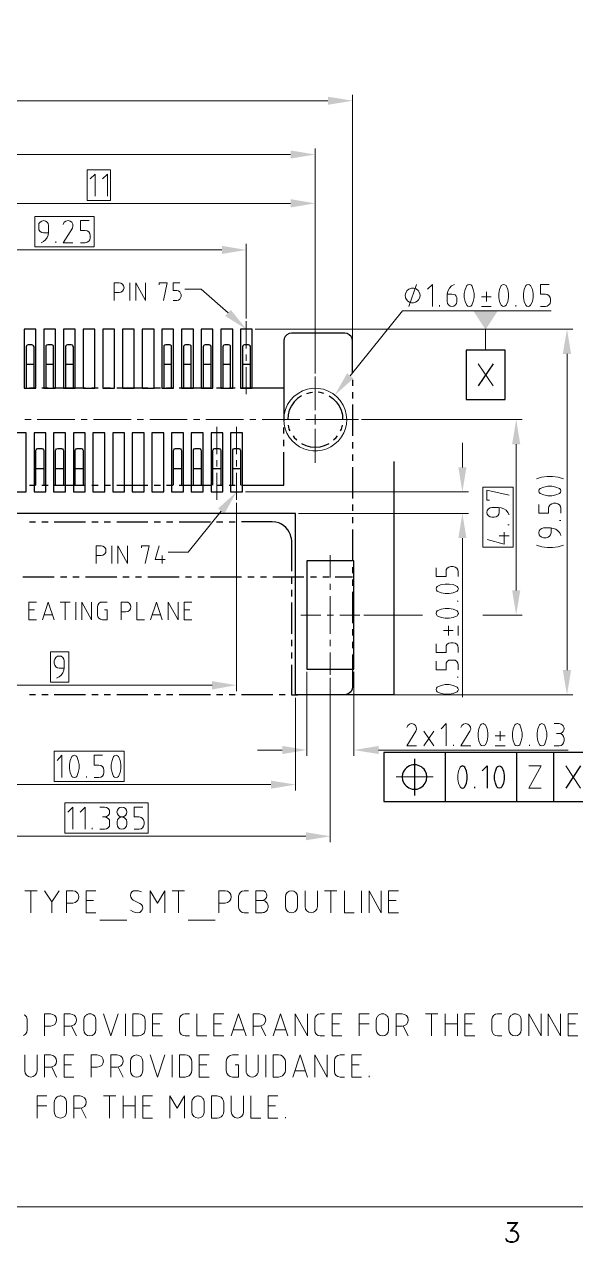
# Model space of a CAD drawing. Header units: inches. Extents: x 0 to 16.2, y 0 to 11.4.
# Drawn here: x 4.214 to 6.374, y 0.129 to 4.906 of the extents above; entities that cross this region are included whole.
import ezdxf

# ---------------------------------------------------------------- set-up
doc = ezdxf.new("R2010")
doc.units = ezdxf.units.IN
doc.header["$MEASUREMENT"] = 0
for name, color, linetype, lineweight in [('Color-7-Line_Weight-20', 7, 'Continuous', 20), ('Color-7-Line_Weight-25', 7, 'Continuous', 25), ('Color-7-Line_Weight-30', 7, 'Continuous', 30)]:
    doc.layers.add(name, color=color, linetype=linetype, lineweight=lineweight)
doc.layers.add('P2C-Hatch', color=7, linetype='Continuous')

msp = doc.modelspace()

# ---------------------------------------------------------------- hatches: boundary and pattern name
at = {"layer": 'P2C-Hatch', "transparency": 33554636}
for points in [[(5.4033, 4.6225), (5.4033, 4.5908), (5.5, 4.6067)], [(5.2567, 4.4117), (5.2567, 4.38), (5.3533, 4.3958)], [(5.2567, 4.2208), (5.2567, 4.1883), (5.3533, 4.2042)], [(4.9875, 4.0375), (4.9875, 4.0058), (5.0833, 4.0217)], [(5.0225, 3.7867), (5.0833, 3.7108), (5.0008, 3.7625)], [(6.0692, 3.7833), (6.0208, 3.7092), (5.9725, 3.7833)], [(6.3233, 3.6142), (6.3558, 3.6142), (6.34, 3.7108)], [(5.4783, 3.5383), (5.5033, 3.5175), (5.43, 3.4525)], [(6.125, 3.26), (6.1567, 3.26), (6.1408, 3.3567)], [(5.9142, 3.1692), (5.9458, 3.1692), (5.93, 3.0725)], [(4.9725, 3.0075), (5.045, 3.0725), (4.9975, 2.9875)], [(5.9142, 2.8917), (5.9458, 2.8917), (5.93, 2.9883)], [(6.125, 2.6867), (6.1567, 2.6867), (6.1408, 2.59)], [(6.3233, 2.3742), (6.3558, 2.3742), (6.34, 2.2775)], [(4.9492, 2.3308), (4.9492, 2.2983), (5.045, 2.315)], [(5.2242, 2.0767), (5.2242, 2.045), (5.32, 2.0608)], [(5.6017, 2.0767), (5.6017, 2.045), (5.505, 2.0608)], [(5.18, 1.9408), (5.18, 1.9092), (5.2767, 1.925)], [(5.3167, 1.7383), (5.3167, 1.7067), (5.4125, 1.7225)]]:
    msp.add_hatch(color=256, dxfattribs=at).paths.add_polyline_path(points)

# ---------------------------------------------------------------- linework, layer by layer
at = {"layer": 'Color-7-Line_Weight-20', "linetype": 'Continuous'}
for p, q in [((1.9125, 4.6067), (5.4033, 4.6067)), ((5.5, 3.645), (5.5, 4.63)), ((2.0592, 4.3958), (5.2567, 4.3958)), ((3.7542, 4.2042), (5.2567, 4.2042)), ((3.7542, 4.0217), (4.9875, 4.0217)), ((4.3375, 4.05), (4.3375, 4.055)), ((5.0833, 3.7533), (5.0833, 4.045)), ((4.6267, 3.8233), (4.6267, 3.8933)), ((5.7208, 3.8), (5.75, 3.8867)), ((6.005, 3.8383), (6.0433, 3.8383)), ((6.0242, 3.8192), (6.0242, 3.8575)), ((5.8408, 3.8), (5.8408, 3.805)), ((6.005, 3.8), (6.0433, 3.8)), ((6.14, 3.8), (6.14, 3.805)), ((5.0833, 3.7417), (5.0833, 3.6358)), ((5.1183, 3.7108), (6.3625, 3.7108)), ((6.0208, 3.7092), (6.0208, 3.6283)), ((5.0833, 3.6117), (5.0833, 3.5867)), ((6.34, 2.3742), (6.34, 3.6142)), ((5.0833, 3.5625), (5.0833, 3.4567)), ((5.9917, 3.575), (6.05, 3.4883)), ((5.3533, 3.5258), (5.3533, 3.3933)), ((4.2158, 3.3567), (4.24, 3.3567)), ((4.2642, 3.3567), (4.4117, 3.3567)), ((4.4358, 3.3567), (4.46, 3.3567)), ((4.485, 3.3567), (4.6317, 3.3567)), ((4.6558, 3.3567), (4.68, 3.3567)), ((4.705, 3.3567), (4.8517, 3.3567)), ((4.8758, 3.3567), (4.9008, 3.3567)), ((4.925, 3.3567), (5.0717, 3.3567)), ((5.0967, 3.3567), (5.1208, 3.3567)), ((5.145, 3.3567), (5.2925, 3.3567)), ((5.3167, 3.3567), (5.3408, 3.3567)), ((5.3342, 3.3567), (5.3725, 3.3567)), ((5.3533, 3.3375), (5.3533, 3.3758)), ((5.3533, 3.3683), (5.3533, 3.3442)), ((5.3658, 3.3567), (5.5225, 3.3567)), ((5.5342, 3.3567), (6.1642, 3.3567)), ((4.9683, 3.3275), (4.9683, 3.2208)), ((5.045, 3.3275), (5.045, 3.2208)), ((5.3533, 3.32), (5.3533, 3.1867)), ((5.93, 3.1692), (5.93, 3.2658)), ((6.1408, 3.26), (6.1408, 2.6867)), ((4.9683, 3.1967), (4.9683, 3.1725)), ((5.045, 3.1967), (5.045, 3.1725)), ((4.9683, 3.1475), (4.9683, 3.0417)), ((5.045, 3.1475), (5.045, 3.0417)), ((5.08, 3.0725), (5.9533, 3.0725)), ((5.045, 3.03), (5.045, 2.2917)), ((5.2875, 2.9883), (5.9533, 2.9883)), ((6.1133, 2.9442), (6.1083, 2.9442)), ((6.3158, 2.9608), (6.3108, 2.9608)), ((5.93, 2.8917), (5.93, 2.2675)), ((6.0742, 2.9008), (6.1133, 2.9008)), ((4.5567, 2.7925), (4.5567, 2.8617)), ((4.7533, 2.8233), (4.7533, 2.7925)), ((5.4125, 2.825), (5.4125, 2.7375)), ((5.4125, 2.7125), (5.4125, 2.6883)), ((4.3542, 2.6408), (4.3925, 2.6408)), ((4.3733, 2.5717), (4.3733, 2.6408)), ((4.415, 2.5717), (4.415, 2.6408)), ((5.4125, 2.6642), (5.4125, 2.5167)), ((5.9133, 2.645), (5.9092, 2.645)), ((4.2533, 2.61), (4.2308, 2.61)), ((4.3242, 2.5908), (4.2908, 2.5908)), ((4.7475, 2.5908), (4.715, 2.5908)), ((4.8625, 2.61), (4.8392, 2.61)), ((5.2975, 2.59), (5.3758, 2.59)), ((5.4008, 2.59), (5.425, 2.59)), ((5.4492, 2.59), (5.5283, 2.59)), ((5.5433, 2.59), (5.7742, 2.59)), ((6.01, 2.59), (6.1642, 2.59)), ((5.875, 2.51), (5.875, 2.5483)), ((5.9133, 2.51), (5.9133, 2.5483)), ((5.4125, 2.4925), (5.4125, 2.4683)), ((5.8942, 2.5292), (5.8558, 2.5292)), ((5.4125, 2.4433), (5.4125, 2.355)), ((5.32, 2.3667), (5.32, 2.0375)), ((5.4125, 2.3433), (5.4125, 1.6992)), ((5.505, 2.3667), (5.505, 2.0375)), ((5.9133, 2.3467), (5.9092, 2.3467)), ((3.7542, 2.315), (4.9492, 2.315)), ((5.2767, 2.2658), (5.2767, 1.9017)), ((5.4808, 2.2775), (6.3625, 2.2775)), ((5.7792, 2.0775), (5.8175, 2.135)), ((5.7792, 2.135), (5.8175, 2.0775)), ((6.0583, 2.1158), (6.0975, 2.1158)), ((6.0775, 2.0967), (6.0775, 2.135)), ((6.3092, 2.125), (6.3167, 2.1267)), ((5.2242, 2.0608), (5.1275, 2.0608)), ((5.6017, 2.0608), (6.3442, 2.0608)), ((5.895, 2.0775), (5.895, 2.0817)), ((6.0583, 2.0775), (6.0975, 2.0775)), ((6.1933, 2.0775), (6.1933, 2.0817)), ((6.335, 1.9983), (6.3925, 1.9117)), ((3.7542, 1.925), (5.18, 1.925)), ((4.4575, 1.9525), (4.4575, 1.9575)), ((5.67, 1.955), (5.815, 1.955)), ((3.7542, 1.7225), (5.3167, 1.7225)), ((4.48, 1.75), (4.48, 1.755)), ((4.215, 1.5092), (4.2633, 1.5092)), ((4.2392, 1.4225), (4.2392, 1.5092)), ((4.7933, 1.5092), (4.8417, 1.5092)), ((4.8175, 1.4225), (4.8175, 1.5092)), ((5.3133, 1.5092), (5.3133, 1.4467)), ((5.3617, 1.4467), (5.3617, 1.5092)), ((5.39, 1.5092), (5.4383, 1.5092)), ((5.4142, 1.4225), (5.4142, 1.5092)), ((5.535, 1.4225), (5.535, 1.5092)), ((4.3208, 1.4658), (4.3208, 1.4225)), ((4.485, 1.4708), (4.4558, 1.4708)), ((5.67, 1.4708), (5.6408, 1.4708)), ((4.5092, 1.3942), (4.615, 1.3942)), ((4.8558, 1.3942), (4.9617, 1.3942)), ((4.61, 0.94), (4.61, 1.0267)), ((5.785, 1.0267), (5.8333, 1.0267)), ((5.8092, 0.94), (5.8092, 1.0267)), ((5.8625, 0.94), (5.8625, 1.0267)), ((5.9108, 1.0267), (5.9108, 0.94)), ((4.3983, 0.9783), (4.4175, 0.94)), ((4.745, 0.9875), (4.7158, 0.9875)), ((4.9858, 0.9875), (4.9567, 0.9875)), ((5.0733, 0.9642), (5.0325, 0.9642)), ((5.14, 0.9783), (5.1592, 0.94)), ((5.2375, 0.9642), (5.1967, 0.9642)), ((5.4483, 0.9875), (5.4192, 0.9875)), ((5.525, 0.9875), (5.5642, 0.9875)), ((5.6983, 0.9783), (5.7175, 0.94)), ((5.8625, 0.9875), (5.9108, 0.9875)), ((5.9683, 0.9875), (5.9392, 0.9875)), ((6.3733, 0.9875), (6.3442, 0.9875)), ((4.215, 0.865), (4.215, 0.8025)), ((4.2633, 0.8025), (4.2633, 0.865)), ((4.7933, 0.7783), (4.7933, 0.865)), ((5.0825, 0.865), (5.0825, 0.8025)), ((5.13, 0.8025), (5.13, 0.865)), ((5.1592, 0.7783), (5.1592, 0.865)), ((4.3208, 0.8167), (4.34, 0.7783)), ((4.3983, 0.8267), (4.3692, 0.8267)), ((4.5808, 0.8167), (4.6008, 0.7783)), ((4.9283, 0.8267), (4.8992, 0.8267)), ((5.525, 0.8267), (5.4967, 0.8267)), ((5.3142, 0.8025), (5.2733, 0.8025)), ((5.5642, 0.7783), (5.5642, 0.7833)), ((4.5233, 0.7042), (4.5717, 0.7042)), ((4.5475, 0.6175), (4.5475, 0.7042)), ((4.6008, 0.6175), (4.6008, 0.7042)), ((4.6483, 0.7042), (4.6483, 0.6175)), ((5.0242, 0.7042), (5.0242, 0.6417)), ((5.0725, 0.6417), (5.0725, 0.7042)), ((4.2633, 0.6658), (4.3017, 0.6658)), ((4.4367, 0.6558), (4.4558, 0.6175)), ((4.6008, 0.6658), (4.6483, 0.6658)), ((4.7067, 0.6658), (4.6775, 0.6658)), ((5.1975, 0.6658), (5.1692, 0.6658)), ((5.2367, 0.6175), (5.2367, 0.6217)), ((6.1142, 0.1333), (6.1025, 0.1408))]:
    msp.add_line(p, q, dxfattribs=at)
for points in [[(15.8942, 0.2692), (15.8942, 11.1742), (0.25, 11.1742), (0.25, 0.2692)], [(4.5508, 4.2158), (4.5508, 4.3358), (4.46, 4.3358), (4.46, 4.2158)], [(4.4875, 4.0333), (4.4875, 4.1525), (4.2542, 4.1525), (4.2542, 4.0333)], [(5.9408, 3.8192), (5.9375, 3.835), (5.9375, 3.8508), (5.9408, 3.8667), (5.9475, 3.8817), (5.9517, 3.885), (5.9567, 3.8867), (5.9625, 3.885), (5.9667, 3.8817), (5.9725, 3.8667), (5.9758, 3.8508), (5.9758, 3.835), (5.9725, 3.8192), (5.9667, 3.805), (5.9625, 3.8008), (5.9567, 3.8), (5.9517, 3.8008), (5.9475, 3.805)], [(6.0758, 3.8192), (6.0725, 3.835), (6.0725, 3.8508), (6.0758, 3.8667), (6.0817, 3.8817), (6.0867, 3.885), (6.0917, 3.8867), (6.0967, 3.885), (6.1017, 3.8817), (6.1075, 3.8667), (6.1108, 3.8508), (6.1108, 3.835), (6.1075, 3.8192), (6.1017, 3.805), (6.0967, 3.8008), (6.0917, 3.8), (6.0867, 3.8008), (6.0817, 3.805)], [(6.1725, 3.8192), (6.1692, 3.835), (6.1692, 3.8508), (6.1725, 3.8667), (6.1783, 3.8817), (6.1825, 3.885), (6.1883, 3.8867), (6.1933, 3.885), (6.1975, 3.8817), (6.2042, 3.8667), (6.2067, 3.8508), (6.2067, 3.835), (6.2042, 3.8192), (6.1975, 3.805), (6.1933, 3.8008), (6.1883, 3.8), (6.1825, 3.8008), (6.1783, 3.805)], [(5.87, 3.8192), (5.8717, 3.8117), (5.8758, 3.8058), (5.8817, 3.8017), (5.8892, 3.8), (5.8967, 3.8017), (5.9033, 3.8058), (5.9075, 3.8117), (5.9083, 3.8192), (5.9083, 3.835), (5.9058, 3.8408), (5.9017, 3.845), (5.8958, 3.8475), (5.8892, 3.8483), (5.87, 3.8483)], [(6.1292, 2.8558), (6.1292, 3.0908), (6.01, 3.0908), (6.01, 2.8558)], [(6.2967, 3.0608), (6.2808, 3.0575), (6.265, 3.0575), (6.2492, 3.0608), (6.2342, 3.0667), (6.2308, 3.0708), (6.2292, 3.0758), (6.2308, 3.0817), (6.2342, 3.0858), (6.2492, 3.0917), (6.265, 3.095), (6.2808, 3.095), (6.2967, 3.0917), (6.3108, 3.0858), (6.315, 3.0817), (6.3158, 3.0758), (6.315, 3.0708), (6.3108, 3.0667)], [(5.8942, 2.6775), (5.8783, 2.6742), (5.8625, 2.6742), (5.8467, 2.6775), (5.8317, 2.6833), (5.8283, 2.6875), (5.8267, 2.6933), (5.8283, 2.6983), (5.8317, 2.7025), (5.8467, 2.7092), (5.8625, 2.7117), (5.8783, 2.7117), (5.8942, 2.7092), (5.9092, 2.7025), (5.9125, 2.6983), (5.9142, 2.6933), (5.9125, 2.6875), (5.9092, 2.6833)], [(5.8942, 2.5808), (5.8783, 2.5775), (5.8625, 2.5775), (5.8467, 2.5808), (5.8317, 2.5875), (5.8283, 2.5917), (5.8267, 2.5967), (5.8283, 2.6025), (5.8317, 2.6067), (5.8467, 2.6125), (5.8625, 2.6158), (5.8783, 2.6158), (5.8942, 2.6125), (5.9092, 2.6067), (5.9125, 2.6025), (5.9142, 2.5967), (5.9125, 2.5917), (5.9092, 2.5875)], [(4.3875, 2.3267), (4.3875, 2.4458), (4.3158, 2.4458), (4.3158, 2.3267)], [(5.8942, 2.2825), (5.8783, 2.2792), (5.8625, 2.2792), (5.8467, 2.2825), (5.8317, 2.2883), (5.8283, 2.2925), (5.8267, 2.2983), (5.8283, 2.3033), (5.8317, 2.3075), (5.8467, 2.3142), (5.8625, 2.3175), (5.8783, 2.3175), (5.8942, 2.3142), (5.9092, 2.3075), (5.9125, 2.3033), (5.9142, 2.2983), (5.9125, 2.2925), (5.9092, 2.2883)], [(5.995, 2.0967), (5.9917, 2.1125), (5.9917, 2.1283), (5.995, 2.1442), (6.0008, 2.1592), (6.005, 2.1625), (6.0108, 2.1642), (6.0158, 2.1625), (6.02, 2.1592), (6.0267, 2.1442), (6.0292, 2.1283), (6.0292, 2.1125), (6.0267, 2.0967), (6.02, 2.0817), (6.0158, 2.0783), (6.0108, 2.0775), (6.005, 2.0783), (6.0008, 2.0817)], [(6.1292, 2.0967), (6.1267, 2.1125), (6.1267, 2.1283), (6.1292, 2.1442), (6.1358, 2.1592), (6.14, 2.1625), (6.145, 2.1642), (6.1508, 2.1625), (6.155, 2.1592), (6.1608, 2.1442), (6.1642, 2.1283), (6.1642, 2.1125), (6.1608, 2.0967), (6.155, 2.0817), (6.1508, 2.0783), (6.145, 2.0775), (6.14, 2.0783), (6.1358, 2.0817)], [(6.2258, 2.0967), (6.2225, 2.1125), (6.2225, 2.1283), (6.2258, 2.1442), (6.2317, 2.1592), (6.2367, 2.1625), (6.2417, 2.1642), (6.2467, 2.1625), (6.2517, 2.1592), (6.2575, 2.1442), (6.2608, 2.1283), (6.2608, 2.1125), (6.2575, 2.0967), (6.2517, 2.0817), (6.2467, 2.0783), (6.2417, 2.0775), (6.2367, 2.0783), (6.2317, 2.0817)], [(4.33, 1.9367), (4.6042, 1.9367), (4.6042, 2.0558), (4.33, 2.0558)], [(4.3933, 1.9725), (4.39, 1.9883), (4.39, 2.0042), (4.3933, 2.02), (4.4, 2.035), (4.4042, 2.0383), (4.4092, 2.04), (4.415, 2.0383), (4.4192, 2.035), (4.425, 2.02), (4.4283, 2.0042), (4.4283, 1.9883), (4.425, 1.9725), (4.4192, 1.9575), (4.415, 1.9542), (4.4092, 1.9525), (4.4042, 1.9542), (4.4, 1.9575)], [(4.5575, 1.9725), (4.5542, 1.9883), (4.5542, 2.0042), (4.5575, 2.02), (4.5633, 2.035), (4.5675, 2.0383), (4.5733, 2.04), (4.5783, 2.0383), (4.5825, 2.035), (4.5892, 2.02), (4.5917, 2.0042), (4.5917, 1.9883), (4.5892, 1.9725), (4.5825, 1.9575), (4.5783, 1.9542), (4.5733, 1.9525), (4.5675, 1.9542), (4.5633, 1.9575)], [(4.3725, 1.7342), (4.6983, 1.7342), (4.6983, 1.8533), (4.3725, 1.8533)], [(4.5767, 1.7792), (4.5767, 1.77), (4.5783, 1.7625), (4.5825, 1.7558), (4.5883, 1.7517), (4.5958, 1.75), (4.6033, 1.7517), (4.6092, 1.7558), (4.6133, 1.7625), (4.615, 1.77), (4.615, 1.7792), (4.6133, 1.7867), (4.612, 1.7889), (4.6106, 1.7909), (4.6091, 1.7926), (4.6074, 1.7941), (4.6056, 1.7954), (4.6037, 1.7965), (4.6018, 1.7973), (4.5999, 1.7979), (4.5979, 1.7982), (4.5958, 1.7983), (4.5938, 1.7982), (4.5918, 1.7979), (4.5898, 1.7973), (4.5879, 1.7965), (4.5861, 1.7954), (4.5843, 1.7941), (4.5826, 1.7926), (4.5811, 1.7909), (4.5796, 1.7889), (4.5783, 1.7867)], [(4.4467, 1.0025), (4.4483, 1.0117), (4.4498, 1.0145), (4.4516, 1.017), (4.4535, 1.0192), (4.4556, 1.0211), (4.4578, 1.0227), (4.4602, 1.0241), (4.4627, 1.0251), (4.4652, 1.0259), (4.4678, 1.0263), (4.4704, 1.0264), (4.473, 1.0263), (4.4756, 1.0259), (4.4781, 1.0251), (4.4806, 1.0241), (4.483, 1.0228), (4.4852, 1.0211), (4.4873, 1.0192), (4.4892, 1.017), (4.491, 1.0145), (4.4925, 1.0117), (4.4942, 1.0025), (4.4942, 0.9642), (4.4925, 0.9542), (4.4875, 0.9467), (4.48, 0.9417), (4.4708, 0.94), (4.4608, 0.9417), (4.4533, 0.9467), (4.4483, 0.9542), (4.4467, 0.9642)], [(4.6392, 0.94), (4.6608, 0.94), (4.6692, 0.9408), (4.6767, 0.945), (4.6825, 0.9508), (4.6858, 0.9583), (4.6875, 0.9658), (4.6875, 1), (4.6858, 1.0083), (4.6825, 1.0158), (4.6767, 1.0217), (4.6692, 1.025), (4.6608, 1.0267), (4.6392, 1.0267)], [(5.5925, 1.0025), (5.5942, 1.0117), (5.5959, 1.0144), (5.5977, 1.0169), (5.5998, 1.0191), (5.6019, 1.021), (5.6043, 1.0226), (5.6067, 1.0239), (5.6091, 1.0249), (5.6117, 1.0257), (5.6143, 1.0261), (5.6169, 1.0263), (5.6195, 1.0262), (5.6221, 1.0258), (5.6246, 1.0251), (5.627, 1.024), (5.6294, 1.0227), (5.6317, 1.0211), (5.6338, 1.0192), (5.6358, 1.017), (5.6376, 1.0145), (5.6392, 1.0117), (5.6408, 1.0025), (5.6408, 0.9642), (5.6392, 0.9542), (5.6342, 0.9467), (5.6258, 0.9417), (5.6167, 0.94), (5.6075, 0.9417), (5.6, 0.9467), (5.5942, 0.9542), (5.5925, 0.9642)], [(6.1125, 1.0025), (6.115, 1.0117), (6.1165, 1.0146), (6.1183, 1.0171), (6.1203, 1.0194), (6.1224, 1.0213), (6.1247, 1.0229), (6.1271, 1.0242), (6.1296, 1.0252), (6.1321, 1.0259), (6.1347, 1.0262), (6.1373, 1.0263), (6.1399, 1.0261), (6.1425, 1.0256), (6.1451, 1.0248), (6.1475, 1.0238), (6.1499, 1.0224), (6.1521, 1.0208), (6.1541, 1.0189), (6.156, 1.0168), (6.1577, 1.0143), (6.1592, 1.0117), (6.1608, 1.0025), (6.1608, 0.9642), (6.1592, 0.9542), (6.1542, 0.9467), (6.1458, 0.9417), (6.1367, 0.94), (6.1275, 0.9417), (6.12, 0.9467), (6.115, 0.9542), (6.1125, 0.9642)], [(4.8217, 0.7783), (4.8433, 0.7783), (4.8517, 0.78), (4.8592, 0.7833), (4.865, 0.7892), (4.8692, 0.7967), (4.87, 0.805), (4.87, 0.8383), (4.8692, 0.8467), (4.865, 0.8542), (4.8592, 0.86), (4.8517, 0.8642), (4.8433, 0.865), (4.8217, 0.865)], [(5.1883, 0.7783), (5.21, 0.7783), (5.2183, 0.78), (5.225, 0.7833), (5.2308, 0.7892), (5.235, 0.7967), (5.2367, 0.805), (5.2367, 0.8383), (5.235, 0.8467), (5.2308, 0.8542), (5.225, 0.86), (5.2183, 0.8642), (5.21, 0.865), (5.1883, 0.865)], [(4.3308, 0.68), (4.3325, 0.6892), (4.3341, 0.692), (4.3358, 0.6946), (4.3377, 0.6968), (4.3398, 0.6988), (4.342, 0.7004), (4.3444, 0.7018), (4.3468, 0.7029), (4.3493, 0.7037), (4.3518, 0.7041), (4.3544, 0.7043), (4.357, 0.7042), (4.3596, 0.7038), (4.3621, 0.703), (4.3646, 0.702), (4.3671, 0.7006), (4.3694, 0.699), (4.3717, 0.697), (4.3738, 0.6947), (4.3757, 0.6921), (4.3775, 0.6892), (4.3792, 0.68), (4.3792, 0.6417), (4.3775, 0.6325), (4.3717, 0.6242), (4.3642, 0.6192), (4.355, 0.6175), (4.3458, 0.6192), (4.3375, 0.6242), (4.3325, 0.6325), (4.3308, 0.6417)], [(4.87, 0.68), (4.8717, 0.6892), (4.8734, 0.6921), (4.8754, 0.6947), (4.8775, 0.697), (4.8797, 0.699), (4.8821, 0.7006), (4.8845, 0.702), (4.887, 0.703), (4.8896, 0.7038), (4.8922, 0.7042), (4.8948, 0.7043), (4.8973, 0.7041), (4.8999, 0.7037), (4.9024, 0.7029), (4.9048, 0.7018), (4.9071, 0.7004), (4.9093, 0.6988), (4.9114, 0.6968), (4.9134, 0.6946), (4.9151, 0.692), (4.9167, 0.6892), (4.9183, 0.68), (4.9183, 0.6417), (4.9167, 0.6325), (4.9117, 0.6242), (4.9033, 0.6192), (4.8942, 0.6175), (4.885, 0.6192), (4.8775, 0.6242), (4.8717, 0.6325), (4.87, 0.6417)], [(4.9475, 0.6175), (4.9692, 0.6175), (4.9775, 0.6183), (4.9842, 0.6225), (4.99, 0.6283), (4.9942, 0.6358), (4.9958, 0.6442), (4.9958, 0.6775), (4.9942, 0.6858), (4.99, 0.6933), (4.9842, 0.6992), (4.9775, 0.7025), (4.9692, 0.7042), (4.9475, 0.7042)]]:
    msp.add_lwpolyline(points, close=True, dxfattribs=at)
for points in [[(5.3533, 4.4192), (5.3533, 3.5375), (5.3533, 4.2275)], [(4.4717, 4.3), (4.4908, 4.3192), (4.4908, 4.2325)], [(4.52, 4.3), (4.5392, 4.3192), (4.5392, 4.2325)], [(4.2792, 4.05), (4.2883, 4.0542), (4.2967, 4.0617), (4.3033, 4.07), (4.3067, 4.08), (4.3083, 4.0908), (4.3083, 4.1175), (4.3067, 4.125), (4.3025, 4.1308), (4.2967, 4.135), (4.2892, 4.1367), (4.2817, 4.135), (4.275, 4.1308), (4.2708, 4.125), (4.27, 4.1175), (4.27, 4.1075), (4.2708, 4.1), (4.275, 4.0942), (4.2817, 4.09), (4.2892, 4.0883), (4.3083, 4.0883)], [(4.4042, 4.05), (4.3658, 4.05), (4.4017, 4.1075), (4.4042, 4.115), (4.4033, 4.1225), (4.4, 4.13), (4.3933, 4.135), (4.385, 4.1367), (4.3767, 4.135), (4.37, 4.13), (4.3658, 4.1217)], [(4.4675, 4.1367), (4.4333, 4.1367), (4.4333, 4.0983), (4.4525, 4.0983), (4.46, 4.0967), (4.4667, 4.0925), (4.4708, 4.0858), (4.4717, 4.0783), (4.4717, 4.0692), (4.4708, 4.0617), (4.4667, 4.0558), (4.46, 4.0517), (4.4525, 4.05), (4.4333, 4.05)], [(4.565, 3.8233), (4.565, 3.8933), (4.585, 3.8933), (4.5917, 3.8917), (4.5983, 3.8875), (4.6025, 3.8808), (4.6042, 3.8733), (4.6025, 3.8667), (4.5983, 3.86), (4.5917, 3.8558), (4.585, 3.8542), (4.565, 3.8542)], [(4.65, 3.8233), (4.65, 3.8933), (4.6883, 3.8233), (4.6883, 3.8933)], [(4.7425, 3.885), (4.7425, 3.8933), (4.7733, 3.8933), (4.7583, 3.8233)], [(4.8233, 3.8933), (4.7967, 3.8933), (4.7967, 3.8625), (4.8117, 3.8625), (4.8175, 3.8608), (4.8225, 3.8575), (4.8258, 3.8525), (4.8275, 3.8467), (4.8275, 3.8392), (4.8258, 3.8333), (4.8225, 3.8283), (4.8175, 3.825), (4.8117, 3.8233), (4.7967, 3.8233)], [(5.7933, 3.8675), (5.8125, 3.8867), (5.8125, 3.8)], [(5.8992, 3.8867), (5.8875, 3.8808), (5.8792, 3.8717), (5.8725, 3.86), (5.87, 3.8483)], [(6.27, 3.8867), (6.2358, 3.8867), (6.2358, 3.8483), (6.2558, 3.8483), (6.2625, 3.8467), (6.2692, 3.8425), (6.2733, 3.8358), (6.275, 3.8283), (6.275, 3.8192), (6.2733, 3.8117), (6.2692, 3.8058), (6.2625, 3.8017), (6.2558, 3.8), (6.2358, 3.8)], [(4.8425, 3.8675), (4.9067, 3.8675), (5.0117, 3.775)], [(6.2783, 3.7833), (5.695, 3.7833), (5.4908, 3.5283)], [(6.3258, 3.1242), (6.305, 3.1308), (6.2833, 3.1333), (6.2617, 3.1333), (6.24, 3.1308), (6.22, 3.1242)], [(6.0358, 3.0408), (6.0258, 3.0408), (6.0258, 3.0792), (6.1133, 3.06)], [(6.1133, 2.9825), (6.1083, 2.9925), (6.1017, 3.0008), (6.0925, 3.0067), (6.0825, 3.0108), (6.0717, 3.0117), (6.0458, 3.0117), (6.0383, 3.0108), (6.0317, 3.0067), (6.0275, 3), (6.0258, 2.9925), (6.0275, 2.9858), (6.0317, 2.9792), (6.0383, 2.975), (6.0458, 2.9733), (6.055, 2.9733), (6.0625, 2.975), (6.0692, 2.9792), (6.0733, 2.9858), (6.0742, 2.9925), (6.0742, 3.0117)], [(6.2292, 3.0233), (6.2292, 2.9892), (6.2675, 2.9892), (6.2675, 3.0092), (6.2692, 3.0158), (6.2733, 3.0225), (6.28, 3.0267), (6.2875, 3.0283), (6.2967, 3.0283), (6.3042, 3.0267), (6.31, 3.0225), (6.3142, 3.0158), (6.3158, 3.0092), (6.3158, 2.9892)], [(4.7767, 2.8367), (4.8558, 2.8367), (4.985, 2.9975)], [(6.0267, 2.8867), (6.0933, 2.8675), (6.0933, 2.915)], [(6.3158, 2.9025), (6.3117, 2.9125), (6.3042, 2.92), (6.2958, 2.9267), (6.2858, 2.93), (6.275, 2.9317), (6.2483, 2.9317), (6.2408, 2.93), (6.235, 2.9258), (6.2308, 2.92), (6.2292, 2.9125), (6.2308, 2.905), (6.235, 2.8992), (6.2408, 2.895), (6.2483, 2.8933), (6.2583, 2.8933), (6.2658, 2.895), (6.2717, 2.8992), (6.2758, 2.905), (6.2775, 2.9125), (6.2775, 2.9317)], [(4.495, 2.7925), (4.495, 2.8617), (4.5142, 2.8617), (4.5217, 2.86), (4.5283, 2.8558), (4.5325, 2.85), (4.5333, 2.8425), (4.5325, 2.835), (4.5283, 2.8292), (4.5217, 2.825), (4.5142, 2.8233), (4.495, 2.8233)], [(4.58, 2.7925), (4.58, 2.8617), (4.6183, 2.7925), (4.6183, 2.8617)], [(4.6725, 2.8542), (4.6725, 2.8617), (4.7033, 2.8617), (4.6875, 2.7925)], [(4.7417, 2.8617), (4.7267, 2.8075), (4.765, 2.8075)], [(6.22, 2.8642), (6.2408, 2.8575), (6.2617, 2.855), (6.2833, 2.855), (6.305, 2.8575), (6.3258, 2.8642)], [(5.8267, 2.775), (5.8267, 2.7417), (5.8658, 2.7417), (5.8658, 2.7608), (5.8667, 2.7675), (5.8708, 2.7742), (5.8775, 2.7783), (5.885, 2.78), (5.8942, 2.78), (5.9017, 2.7783), (5.9083, 2.7742), (5.9125, 2.7675), (5.9133, 2.7608), (5.9133, 2.7417)], [(4.2617, 2.6408), (4.2308, 2.6408), (4.2308, 2.5717), (4.2617, 2.5717)], [(4.2842, 2.5717), (4.3075, 2.6408), (4.3308, 2.5717)], [(4.4383, 2.5717), (4.4383, 2.6408), (4.4767, 2.5717), (4.4767, 2.6408)], [(4.5275, 2.61), (4.5383, 2.61), (4.5383, 2.5717), (4.5192, 2.5717), (4.5117, 2.5733), (4.5058, 2.5775), (4.5017, 2.5833), (4.5, 2.5908), (4.5, 2.6217), (4.5017, 2.6292), (4.5058, 2.6358), (4.5117, 2.64), (4.5192, 2.6408), (4.5383, 2.6408)], [(4.5925, 2.5717), (4.5925, 2.6408), (4.6117, 2.6408), (4.6192, 2.64), (4.6258, 2.6358), (4.63, 2.6292), (4.6308, 2.6217), (4.63, 2.6142), (4.6258, 2.6083), (4.6192, 2.6042), (4.6117, 2.6025), (4.5925, 2.6025)], [(4.685, 2.5717), (4.6542, 2.5717), (4.6542, 2.6408)], [(4.7083, 2.5717), (4.7317, 2.6408), (4.7542, 2.5717)], [(4.7775, 2.5717), (4.7775, 2.6408), (4.8158, 2.5717), (4.8158, 2.6408)], [(4.87, 2.6408), (4.8392, 2.6408), (4.8392, 2.5717), (4.87, 2.5717)], [(5.8267, 2.4767), (5.8267, 2.4425), (5.8658, 2.4425), (5.8658, 2.4617), (5.8667, 2.4692), (5.8708, 2.4758), (5.8775, 2.48), (5.885, 2.4808), (5.8942, 2.4808), (5.9017, 2.48), (5.9083, 2.4758), (5.9125, 2.4692), (5.9133, 2.4617), (5.9133, 2.4425)], [(4.34, 2.3425), (4.35, 2.3475), (4.3583, 2.3542), (4.3642, 2.3633), (4.3683, 2.3733), (4.37, 2.3833), (4.37, 2.41), (4.3683, 2.4175), (4.3642, 2.4242), (4.3575, 2.4283), (4.35, 2.4292), (4.3433, 2.4283), (4.3367, 2.4242), (4.3325, 2.4175), (4.3308, 2.41), (4.3308, 2.4008), (4.3325, 2.3933), (4.3367, 2.3867), (4.3433, 2.3825), (4.35, 2.3817), (4.37, 2.3817)], [(5.8267, 2.4092), (5.8267, 2.375), (5.8658, 2.375), (5.8658, 2.3942), (5.8667, 2.4017), (5.8708, 2.4083), (5.8775, 2.4125), (5.885, 2.4133), (5.8942, 2.4133), (5.9017, 2.4125), (5.9083, 2.4083), (5.9125, 2.4017), (5.9133, 2.3942), (5.9133, 2.375)], [(5.75, 2.0775), (5.7117, 2.0775), (5.7475, 2.1342), (5.75, 2.1425), (5.7492, 2.15), (5.7458, 2.1575), (5.7392, 2.1625), (5.7308, 2.1642), (5.7225, 2.1617), (5.7158, 2.1567), (5.7117, 2.1492)], [(5.8467, 2.1442), (5.8658, 2.1642), (5.8658, 2.0775)], [(5.9625, 2.0775), (5.9242, 2.0775), (5.9592, 2.1342), (5.9625, 2.1425), (5.9617, 2.15), (5.9575, 2.1575), (5.9508, 2.1625), (5.9433, 2.1642), (5.935, 2.1617), (5.9275, 2.1567), (5.9242, 2.1492)], [(6.3167, 2.1625), (6.3092, 2.1642), (6.29, 2.1642)], [(6.2992, 2.125), (6.3092, 2.125), (6.3167, 2.1242), (6.3225, 2.12), (6.3267, 2.1133), (6.3283, 2.1058), (6.3283, 2.0967), (6.3267, 2.0892), (6.3225, 2.0825), (6.3167, 2.0783), (6.3092, 2.0775), (6.29, 2.0775)], [(4.3417, 2.02), (4.3608, 2.04), (4.3608, 1.9525)], [(4.52, 2.04), (4.4867, 2.04), (4.4867, 2.0008), (4.5058, 2.0008), (4.5133, 2), (4.5192, 1.9958), (4.5233, 1.9892), (4.525, 1.9817), (4.525, 1.9725), (4.5233, 1.965), (4.5192, 1.9583), (4.5133, 1.9542), (4.5058, 1.9525), (4.4867, 1.9525)], [(5.9208, 1.9933), (5.9142, 1.9783), (5.9117, 1.9625), (5.9117, 1.9467), (5.9142, 1.9308), (5.9208, 1.9158)], [(6.2383, 1.9117), (6.1908, 1.9117), (6.2383, 1.9983), (6.1908, 1.9983)], [(4.3842, 1.8175), (4.4033, 1.8367), (4.4033, 1.75)], [(4.4325, 1.8175), (4.4517, 1.8367), (4.4517, 1.75)], [(4.5192, 1.7983), (4.5283, 1.7983), (4.5358, 1.8), (4.5425, 1.8042), (4.5467, 1.8108), (4.5475, 1.8175), (4.5467, 1.825), (4.5425, 1.8317), (4.5358, 1.8358), (4.5283, 1.8367), (4.5092, 1.8367)], [(4.6775, 1.8367), (4.6442, 1.8367), (4.6442, 1.7983), (4.6633, 1.7983), (4.6708, 1.7967), (4.6767, 1.7925), (4.6808, 1.7867), (4.6825, 1.7792), (4.6825, 1.77), (4.6808, 1.7625), (4.6767, 1.7558), (4.6708, 1.7517), (4.6633, 1.75), (4.6442, 1.75)], [(4.5283, 1.7983), (4.5358, 1.7967), (4.5425, 1.7925), (4.5467, 1.7867), (4.5475, 1.7792), (4.5475, 1.77), (4.5467, 1.7625), (4.5425, 1.7558), (4.5358, 1.7517), (4.5283, 1.75), (4.5092, 1.75)], [(4.2925, 1.5092), (4.3208, 1.4658), (4.35, 1.5092)], [(4.3792, 1.4225), (4.3792, 1.5092), (4.4033, 1.5092), (4.4125, 1.5075)], [(4.4942, 1.5092), (4.4558, 1.5092), (4.4558, 1.4225), (4.4942, 1.4225)], [(4.6725, 1.505), (4.6608, 1.5083), (4.6483, 1.5092), (4.6417, 1.5083), (4.635, 1.5042), (4.6308, 1.4983), (4.6292, 1.4908), (4.6308, 1.4833), (4.6342, 1.4775), (4.64, 1.4725), (4.6667, 1.4592), (4.6725, 1.455), (4.6767, 1.4483), (4.6775, 1.4408), (4.6758, 1.4342), (4.6717, 1.4283), (4.6658, 1.4242), (4.6583, 1.4225), (4.6483, 1.4242), (4.6383, 1.4275), (4.6292, 1.4325)], [(4.7067, 1.4225), (4.7067, 1.5092), (4.735, 1.4608), (4.7642, 1.5092), (4.7642, 1.4225)], [(4.9758, 1.4225), (4.9758, 1.5092), (5, 1.5092), (5.0092, 1.5075), (5.0175, 1.5025), (5.0225, 1.4942), (5.0242, 1.485), (5.0225, 1.4758), (5.0175, 1.4683), (5.0092, 1.4633), (5, 1.4608), (4.9758, 1.4608)], [(5.0917, 1.4225), (5.075, 1.4225), (5.0667, 1.4242), (5.06, 1.4292), (5.055, 1.4358), (5.0533, 1.4442), (5.0533, 1.4875), (5.055, 1.4958), (5.06, 1.5033), (5.0667, 1.5075), (5.075, 1.5092), (5.0917, 1.5092)], [(5.1208, 1.4708), (5.145, 1.4708), (5.1525, 1.4725), (5.1583, 1.4767), (5.1625, 1.4825), (5.1642, 1.49), (5.1625, 1.4975), (5.1583, 1.5042), (5.1525, 1.5083), (5.145, 1.5092), (5.1208, 1.5092), (5.1208, 1.4225), (5.145, 1.4225), (5.1494, 1.4231), (5.1534, 1.4242), (5.1569, 1.4259), (5.16, 1.428), (5.1626, 1.4306), (5.1647, 1.4334), (5.1664, 1.4365), (5.1676, 1.4398), (5.1684, 1.4433), (5.1686, 1.4468), (5.1684, 1.4503), (5.1677, 1.4537), (5.1666, 1.457), (5.165, 1.4601), (5.1628, 1.463), (5.1602, 1.4655), (5.1572, 1.4676), (5.1536, 1.4692), (5.1495, 1.4703), (5.145, 1.4708)], [(5.2383, 1.4375), (5.2367, 1.4467), (5.2367, 1.485), (5.2383, 1.4942), (5.2433, 1.5025), (5.2508, 1.5075), (5.26, 1.5092), (5.2692, 1.5075), (5.2775, 1.5025), (5.2825, 1.4942), (5.2842, 1.485), (5.2842, 1.4467), (5.2825, 1.4375)], [(5.5058, 1.4225), (5.4675, 1.4225), (5.4675, 1.5092)], [(5.5642, 1.4225), (5.5642, 1.5092), (5.6117, 1.4225), (5.6117, 1.5092)], [(5.6792, 1.5092), (5.6408, 1.5092), (5.6408, 1.4225), (5.6792, 1.4225)], [(4.3792, 1.4608), (4.4033, 1.4608), (4.4125, 1.4633)], [(4.2132, 1.0226), (4.2156, 1.021), (4.2177, 1.0191), (4.2198, 1.0169), (4.2216, 1.0144), (4.2233, 1.0117), (4.225, 1.0025), (4.225, 0.9642), (4.2233, 0.9542), (4.2175, 0.9467), (4.21, 0.9417)], [(4.2925, 0.94), (4.2925, 1.0267), (4.3167, 1.0267), (4.3258, 1.0242), (4.3333, 1.0192), (4.3383, 1.0117), (4.34, 1.0025), (4.3383, 0.9933), (4.3333, 0.985), (4.3258, 0.98), (4.3167, 0.9783), (4.2925, 0.9783)], [(4.3692, 0.94), (4.3692, 1.0267), (4.3933, 1.0267), (4.4025, 1.0242)], [(4.5233, 1.0267), (4.5525, 0.94), (4.5808, 1.0267)], [(4.755, 1.0267), (4.7158, 1.0267), (4.7158, 0.94), (4.755, 0.94)], [(4.8608, 1.0267), (4.8433, 1.0267), (4.8358, 1.025), (4.8283, 1.02), (4.8233, 1.0133), (4.8217, 1.005), (4.8217, 0.9617), (4.8233, 0.9533), (4.8283, 0.9458), (4.8358, 0.9417), (4.8433, 0.94), (4.8608, 0.94)], [(4.9283, 0.94), (4.8892, 0.94), (4.8892, 1.0267)], [(4.9958, 1.0267), (4.9567, 1.0267), (4.9567, 0.94), (4.9958, 0.94)], [(5.0242, 0.94), (5.0533, 1.0267), (5.0825, 0.94)], [(5.1108, 0.94), (5.1108, 1.0267), (5.135, 1.0267), (5.1442, 1.0242), (5.1525, 1.0192), (5.1575, 1.0117), (5.1592, 1.0025), (5.1575, 0.9933), (5.1525, 0.985), (5.1442, 0.98), (5.135, 0.9783), (5.1108, 0.9783)], [(5.1883, 0.94), (5.2167, 1.0267), (5.2458, 0.94)], [(5.275, 0.94), (5.275, 1.0267), (5.3233, 0.94), (5.3233, 1.0267)], [(5.39, 0.94), (5.3733, 0.94), (5.365, 0.9417), (5.3583, 0.9458), (5.3533, 0.9533), (5.3517, 0.9617), (5.3517, 1.005), (5.3533, 1.0133), (5.3583, 1.02), (5.365, 1.025), (5.3733, 1.0267), (5.39, 1.0267)], [(5.4575, 1.0267), (5.4192, 1.0267), (5.4192, 0.94), (5.4575, 0.94)], [(5.5642, 1.0267), (5.525, 1.0267), (5.525, 0.94)], [(5.67, 0.94), (5.67, 1.0267), (5.6942, 1.0267), (5.7033, 1.0242), (5.7108, 1.0192), (5.7158, 1.0117), (5.7175, 1.0025), (5.7158, 0.9933), (5.7108, 0.985), (5.7033, 0.98), (5.6942, 0.9783), (5.67, 0.9783)], [(5.9783, 1.0267), (5.9392, 1.0267), (5.9392, 0.94), (5.9783, 0.94)], [(6.0842, 0.94), (6.0675, 0.94), (6.0592, 0.9417), (6.0517, 0.9458), (6.0475, 0.9533), (6.0458, 0.9617), (6.0458, 1.005), (6.0475, 1.0133), (6.0517, 1.02), (6.0592, 1.025), (6.0675, 1.0267), (6.0842, 1.0267)], [(6.19, 0.94), (6.19, 1.0267), (6.2383, 0.94), (6.2383, 1.0267)], [(6.2667, 0.94), (6.2667, 1.0267), (6.315, 0.94), (6.315, 1.0267)], [(6.3825, 1.0267), (6.3442, 1.0267), (6.3442, 0.94), (6.3825, 0.94)], [(4.3692, 0.9783), (4.3933, 0.9783), (4.4025, 0.98)], [(4.2925, 0.7783), (4.2925, 0.865), (4.3167, 0.865), (4.3258, 0.8633), (4.3333, 0.8583), (4.3383, 0.85), (4.34, 0.8408), (4.3383, 0.8317), (4.3333, 0.8242), (4.3258, 0.8192), (4.3167, 0.8167), (4.2925, 0.8167)], [(4.4075, 0.865), (4.3692, 0.865), (4.3692, 0.7783), (4.4075, 0.7783)], [(4.475, 0.7783), (4.475, 0.865), (4.4992, 0.865), (4.5083, 0.8633), (4.5167, 0.8583), (4.5217, 0.85), (4.5233, 0.8408), (4.5217, 0.8317), (4.5167, 0.8242), (4.5083, 0.8192), (4.4992, 0.8167), (4.475, 0.8167)], [(4.5525, 0.7783), (4.5525, 0.865), (4.5767, 0.865), (4.5858, 0.8633)], [(4.6308, 0.7933), (4.6292, 0.8025), (4.6292, 0.8408), (4.6308, 0.85), (4.6367, 0.8583), (4.6442, 0.8633), (4.6533, 0.865), (4.6625, 0.8633), (4.6708, 0.8583), (4.6758, 0.85), (4.6775, 0.8408), (4.6775, 0.8025), (4.6758, 0.7933)], [(4.7067, 0.865), (4.735, 0.7783), (4.7642, 0.865)], [(4.9375, 0.865), (4.8992, 0.865), (4.8992, 0.7783), (4.9375, 0.7783)], [(5.0392, 0.8267), (5.0533, 0.8267), (5.0533, 0.7783), (5.0292, 0.7783), (5.02, 0.78), (5.0125, 0.7858), (5.0067, 0.7933), (5.005, 0.8025), (5.005, 0.8408), (5.0067, 0.85), (5.0125, 0.8583), (5.02, 0.8633), (5.0292, 0.865), (5.0533, 0.865)], [(5.265, 0.7783), (5.2942, 0.865), (5.3233, 0.7783)], [(5.3517, 0.7783), (5.3517, 0.865), (5.4, 0.7783), (5.4, 0.865)], [(5.4675, 0.7783), (5.4508, 0.7783), (5.4425, 0.78), (5.435, 0.785), (5.4308, 0.7917), (5.4292, 0.8), (5.4292, 0.8433), (5.4308, 0.8517), (5.435, 0.8592), (5.4425, 0.8633), (5.4508, 0.865), (5.4675, 0.865)], [(5.535, 0.865), (5.4967, 0.865), (5.4967, 0.7783), (5.535, 0.7783)], [(4.5525, 0.8167), (4.5767, 0.8167), (4.5858, 0.8192)], [(4.3017, 0.7042), (4.2633, 0.7042), (4.2633, 0.6175)], [(4.4075, 0.6175), (4.4075, 0.7042), (4.4317, 0.7042), (4.4408, 0.7025), (4.4492, 0.6967), (4.4542, 0.6892), (4.4558, 0.68), (4.4542, 0.6708), (4.4492, 0.6625), (4.4408, 0.6575), (4.4317, 0.6558), (4.4075, 0.6558)], [(4.7158, 0.7042), (4.6775, 0.7042), (4.6775, 0.6175), (4.7158, 0.6175)], [(4.7833, 0.6175), (4.7833, 0.7042), (4.8125, 0.6558), (4.8417, 0.7042), (4.8417, 0.6175)], [(5.14, 0.6175), (5.1017, 0.6175), (5.1017, 0.7042)], [(5.2075, 0.7042), (5.1692, 0.7042), (5.1692, 0.6175), (5.2075, 0.6175)], [(6.1217, 0.1742), (6.1475, 0.2083), (6.1067, 0.2083), (6.1067, 0.2042), (6.1442, 0.2042)], [(6.1475, 0.1592), (6.14, 0.1708), (6.1292, 0.1742), (6.1175, 0.1742), (6.1442, 0.2083)], [(6.1217, 0.1783), (6.1292, 0.1783), (6.14, 0.1742), (6.1475, 0.1667), (6.1517, 0.1558), (6.1517, 0.1517), (6.1475, 0.1408), (6.14, 0.1333), (6.1292, 0.1292), (6.1175, 0.1292), (6.1067, 0.1333), (6.1025, 0.1367), (6.0992, 0.1442), (6.1025, 0.1442), (6.1067, 0.1367), (6.1175, 0.1333), (6.1292, 0.1333), (6.14, 0.1367), (6.1475, 0.1483)], [(6.1325, 0.1742), (6.1442, 0.1667), (6.1475, 0.1558), (6.1475, 0.1517), (6.1442, 0.1408), (6.1325, 0.1333)]]:
    msp.add_lwpolyline(points, dxfattribs=at)
msp.add_circle((4.5958, 1.8181), 0.0192, dxfattribs=at)
for centre, radius, start, end in [((5.7351, 3.8432), 0.029, 323.1646, 198.2153), ((5.7352, 3.8437), 0.0293, 199.0939, 322.2861), ((5.3535, 3.356), 0.1234, 18.007, 170.7599), ((5.3534, 3.3568), 0.1232, 171.1186, 17.6484), ((6.3085, 2.1446), 0.0197, 294.6095, 65.3905), ((4.4032, 1.4854), 0.024, 292.8524, 67.1476), ((5.2604, 1.446), 0.0237, 201.1457, 338.8543), ((5.3375, 1.4467), 0.0242, 180.0858, 359.9142), ((4.394, 1.0021), 0.0237, 291.1464, 68.8536), ((4.5765, 0.8413), 0.024, 292.8526, 67.1474), ((4.2392, 0.8025), 0.0242, 180.0855, 359.9145), ((4.6533, 0.8024), 0.0243, 202.046, 337.954), ((5.1062, 0.802), 0.0238, 178.6955, 1.3045), ((5.0483, 0.6417), 0.0242, 180.0121, 359.9879)]:
    msp.add_arc(centre, radius, start, end, dxfattribs=at)
at = {"layer": 'Color-7-Line_Weight-25', "linetype": 'Continuous'}
for p, q in [((6.05, 3.575), (5.9917, 3.4883)), ((5.7425, 2.0267), (5.7425, 1.8825)), ((5.8625, 2.0508), (5.8625, 1.8583)), ((6.1425, 2.0508), (6.1425, 1.8583)), ((6.2867, 2.0508), (6.2867, 1.8583)), ((6.3925, 1.9983), (6.335, 1.9117)), ((5.9783, 1.9117), (5.9783, 1.9158))]:
    msp.add_line(p, q, dxfattribs=at)
for points in [[(6.0975, 3.4358), (6.0975, 3.6283), (5.9442, 3.6283), (5.9442, 3.4358)], [(5.6217, 1.8583), (6.7492, 1.8583), (6.7492, 2.0508), (5.6217, 2.0508)], [(6.0592, 1.9308), (6.0558, 1.9467), (6.0558, 1.9625), (6.0592, 1.9783), (6.065, 1.9933), (6.0692, 1.9967), (6.075, 1.9983), (6.08, 1.9967), (6.0842, 1.9933), (6.0908, 1.9783), (6.0942, 1.9625), (6.0942, 1.9467), (6.0908, 1.9308), (6.0842, 1.9158), (6.08, 1.9125), (6.075, 1.9117), (6.0692, 1.9125), (6.065, 1.9158)]]:
    msp.add_lwpolyline(points, close=True, dxfattribs=at)
for points in [[(5.6958, 1.9675), (5.6942, 1.955), (5.6958, 1.9425), (5.6979, 1.9365)], [(5.7842, 1.9308), (5.7892, 1.9425), (5.7908, 1.955), (5.7892, 1.9675), (5.7842, 1.9792)], [(5.9208, 1.9158), (5.925, 1.9125), (5.93, 1.9117), (5.9358, 1.9125), (5.94, 1.9158), (5.9458, 1.9308), (5.9492, 1.9467), (5.9492, 1.9625), (5.9458, 1.9783), (5.94, 1.9933), (5.9358, 1.9967), (5.93, 1.9983), (5.925, 1.9967), (5.9208, 1.9933)], [(6.0075, 1.9792), (6.0267, 1.9983), (6.0267, 1.9117)]]:
    msp.add_lwpolyline(points, dxfattribs=at)
for centre, radius, start, end in [((5.7425, 1.9544), 0.0485, 30.6986, 164.349), ((5.7425, 1.9549), 0.0481, 202.3822, 330.053)]:
    msp.add_arc(centre, radius, start, end, dxfattribs=at)
at = {"layer": 'Color-7-Line_Weight-30', "linetype": 'Continuous'}
for p, q in [((4.2517, 3.5725), (4.2208, 3.5725)), ((4.3283, 3.5725), (4.2975, 3.5725)), ((4.4058, 3.5725), (4.375, 3.5725)), ((4.7908, 3.5725), (4.76, 3.5725)), ((4.8675, 3.5725), (4.8367, 3.5725)), ((4.945, 3.5725), (4.9142, 3.5725)), ((5.0217, 3.5725), (4.9908, 3.5725)), ((5.0992, 3.5725), (5.0683, 3.5725)), ((5.5, 3.5125), (5.5, 3.4883)), ((4.2575, 3.48), (4.2333, 3.48)), ((4.3067, 3.48), (4.2817, 3.48)), ((4.4533, 3.48), (4.3308, 3.48)), ((4.5025, 3.48), (4.4775, 3.48)), ((4.5508, 3.48), (4.5267, 3.48)), ((4.6975, 3.48), (4.5758, 3.48)), ((4.7467, 3.48), (4.7225, 3.48)), ((4.7958, 3.48), (4.7708, 3.48)), ((4.9425, 3.48), (4.82, 3.48)), ((4.9917, 3.48), (4.9667, 3.48)), ((5.04, 3.48), (5.0158, 3.48)), ((5.23, 3.48), (5.065, 3.48)), ((5.5, 3.4633), (5.5, 3.4392)), ((5.5, 3.415), (5.5, 3.2925)), ((5.23, 3.3017), (5.23, 3.3258)), ((5.23, 3.2525), (5.23, 3.2775)), ((5.5, 3.2675), (5.5, 3.2433)), ((5.5, 3.2192), (5.5, 3.1942)), ((4.2592, 3.165), (4.29, 3.165)), ((4.3358, 3.165), (4.3667, 3.165)), ((4.4133, 3.165), (4.4442, 3.165)), ((4.7983, 3.165), (4.8292, 3.165)), ((4.8758, 3.165), (4.9067, 3.165)), ((4.9525, 3.165), (4.9833, 3.165)), ((5.03, 3.165), (5.0608, 3.165)), ((5.5, 3.17), (5.5, 3.0475)), ((4.2333, 3.0992), (4.2575, 3.0992)), ((4.2817, 3.0992), (4.3067, 3.0992)), ((4.3308, 3.0992), (4.4533, 3.0992)), ((4.4775, 3.0992), (4.5025, 3.0992)), ((4.5267, 3.0992), (4.5508, 3.0992)), ((4.5758, 3.0992), (4.6975, 3.0992)), ((4.7225, 3.0992), (4.7467, 3.0992)), ((4.7708, 3.0992), (4.7958, 3.0992)), ((4.82, 3.0992), (4.9425, 3.0992)), ((4.9667, 3.0992), (4.9917, 3.0992)), ((5.0158, 3.0992), (5.04, 3.0992)), ((5.5, 3.0233), (5.5, 2.9983)), ((5.5, 2.9742), (5.5, 2.95)), ((4.2333, 2.9558), (4.2575, 2.9558)), ((4.2817, 2.9558), (4.3067, 2.9558)), ((4.3308, 2.9558), (4.4533, 2.9558)), ((4.4775, 2.9558), (4.5025, 2.9558)), ((4.5267, 2.9558), (4.5508, 2.9558)), ((4.5758, 2.9558), (4.6975, 2.9558)), ((4.7225, 2.9558), (4.7467, 2.9558)), ((4.7708, 2.9558), (4.7958, 2.9558)), ((4.82, 2.9558), (4.9425, 2.9558)), ((4.9667, 2.9558), (4.9917, 2.9558)), ((5.0158, 2.9558), (5.04, 2.9558)), ((5.5, 2.925), (5.5, 2.8033)), ((5.5, 2.7783), (5.5, 2.7542)), ((4.2083, 2.74), (4.3308, 2.74)), ((4.355, 2.74), (4.38, 2.74)), ((4.4042, 2.74), (4.4283, 2.74)), ((4.4533, 2.74), (4.5758, 2.74)), ((4.6, 2.74), (4.6242, 2.74)), ((4.6492, 2.74), (4.6733, 2.74)), ((4.6975, 2.74), (4.82, 2.74)), ((4.845, 2.74), (4.8692, 2.74)), ((4.8933, 2.74), (4.9183, 2.74)), ((4.9425, 2.74), (5.065, 2.74)), ((5.0892, 2.74), (5.1142, 2.74)), ((5.1383, 2.74), (5.1625, 2.74)), ((5.1875, 2.74), (5.3092, 2.74)), ((5.2608, 2.7367), (5.2608, 2.7125)), ((5.3342, 2.74), (5.3583, 2.74)), ((5.3833, 2.74), (5.4075, 2.74)), ((5.4317, 2.74), (5.5, 2.74)), ((5.5, 2.7292), (5.5, 2.705)), ((5.2608, 2.6883), (5.2608, 2.6633)), ((5.5, 2.6808), (5.5, 2.5583)), ((5.2608, 2.6392), (5.2608, 2.5167)), ((5.5, 2.5342), (5.5, 2.5092)), ((5.2608, 2.4925), (5.2608, 2.4683)), ((5.5, 2.485), (5.5, 2.46)), ((5.2608, 2.4433), (5.2608, 2.4192)), ((4.2575, 2.2775), (4.2333, 2.2775)), ((4.3067, 2.2775), (4.2817, 2.2775)), ((4.4533, 2.2775), (4.3308, 2.2775)), ((4.5025, 2.2775), (4.4775, 2.2775)), ((4.5508, 2.2775), (4.5267, 2.2775)), ((4.6975, 2.2775), (4.5758, 2.2775)), ((4.7467, 2.2775), (4.7225, 2.2775)), ((4.7958, 2.2775), (4.7708, 2.2775)), ((4.9425, 2.2775), (4.82, 2.2775)), ((4.9917, 2.2775), (4.9667, 2.2775)), ((5.04, 2.2775), (5.0158, 2.2775)), ((5.1875, 2.2775), (5.065, 2.2775)), ((5.2358, 2.2775), (5.2117, 2.2775))]:
    msp.add_line(p, q, dxfattribs=at)
for points in [[(4.2592, 3.48), (4.2592, 3.7108), (4.2125, 3.7108), (4.2125, 3.48)], [(4.3358, 3.48), (4.3358, 3.7108), (4.29, 3.7108), (4.29, 3.48)], [(4.4133, 3.48), (4.4133, 3.7108), (4.3667, 3.7108), (4.3667, 3.48)], [(4.49, 3.48), (4.49, 3.7108), (4.4442, 3.7108), (4.4442, 3.48)], [(4.5675, 3.48), (4.5675, 3.7108), (4.5208, 3.7108), (4.5208, 3.48)], [(4.6442, 3.48), (4.6442, 3.7108), (4.5983, 3.7108), (4.5983, 3.48)], [(4.7217, 3.48), (4.7217, 3.7108), (4.675, 3.7108), (4.675, 3.48)], [(4.7983, 3.48), (4.7983, 3.7108), (4.7525, 3.7108), (4.7525, 3.48)], [(4.8758, 3.48), (4.8758, 3.7108), (4.8292, 3.7108), (4.8292, 3.48)], [(4.9525, 3.48), (4.9525, 3.7108), (4.9067, 3.7108), (4.9067, 3.48)], [(5.03, 3.48), (5.03, 3.7108), (4.9833, 3.7108), (4.9833, 3.48)], [(5.1067, 3.48), (5.1067, 3.7108), (5.0608, 3.7108), (5.0608, 3.48)], [(4.2208, 3.0725), (4.2208, 3.3042), (4.1742, 3.3042), (4.1742, 3.0725)], [(4.2975, 3.0725), (4.2975, 3.3042), (4.2517, 3.3042), (4.2517, 3.0725)], [(4.375, 3.0725), (4.375, 3.3042), (4.3283, 3.3042), (4.3283, 3.0725)], [(4.4517, 3.0725), (4.4517, 3.3042), (4.4058, 3.3042), (4.4058, 3.0725)], [(4.5292, 3.0725), (4.5292, 3.3042), (4.4825, 3.3042), (4.4825, 3.0725)], [(4.6058, 3.0725), (4.6058, 3.3042), (4.56, 3.3042), (4.56, 3.0725)], [(4.6825, 3.0725), (4.6825, 3.3042), (4.6367, 3.3042), (4.6367, 3.0725)], [(4.76, 3.0725), (4.76, 3.3042), (4.7133, 3.3042), (4.7133, 3.0725)], [(4.8367, 3.0725), (4.8367, 3.3042), (4.7908, 3.3042), (4.7908, 3.0725)], [(4.9142, 3.0725), (4.9142, 3.3042), (4.8675, 3.3042), (4.8675, 3.0725)], [(4.9908, 3.0725), (4.9908, 3.3042), (4.945, 3.3042), (4.945, 3.0725)], [(5.0683, 3.0725), (5.0683, 3.3042), (5.0217, 3.3042), (5.0217, 3.0725)], [(5.505, 2.3783), (5.505, 2.8025), (5.32, 2.8025), (5.32, 2.3783)]]:
    msp.add_lwpolyline(points, close=True, dxfattribs=at)
for points in [[(5.5, 3.5367), (5.5, 3.665), (5.4983, 3.6742), (5.4942, 3.6825), (5.4867, 3.6892), (5.4783, 3.6942), (5.4692, 3.6958), (5.2608, 3.6958), (5.2517, 3.6942), (5.2425, 3.6892), (5.2358, 3.6825), (5.2317, 3.6742), (5.23, 3.665), (5.23, 3.48), (5.23, 3.3508)], [(4.2517, 3.48), (4.2517, 3.6417), (4.25, 3.645), (4.2475, 3.6483), (4.2433, 3.6492), (4.2283, 3.6492), (4.2242, 3.6483), (4.2217, 3.645), (4.2208, 3.6417), (4.2208, 3.48)], [(4.3283, 3.48), (4.3283, 3.6417), (4.3275, 3.645), (4.3242, 3.6483), (4.3208, 3.6492), (4.305, 3.6492), (4.3017, 3.6483), (4.2983, 3.645), (4.2975, 3.6417), (4.2975, 3.48)], [(4.4058, 3.48), (4.4058, 3.6417), (4.4042, 3.645), (4.4017, 3.6483), (4.3975, 3.6492), (4.3825, 3.6492), (4.3783, 3.6483), (4.3758, 3.645), (4.375, 3.6417), (4.375, 3.48)], [(4.7908, 3.48), (4.7908, 3.6417), (4.79, 3.645), (4.7867, 3.6483), (4.7833, 3.6492), (4.7675, 3.6492), (4.7642, 3.6483), (4.7608, 3.645), (4.76, 3.6417), (4.76, 3.48)], [(4.8675, 3.48), (4.8675, 3.6417), (4.8667, 3.645), (4.8642, 3.6483), (4.86, 3.6492), (4.845, 3.6492), (4.8408, 3.6483), (4.8383, 3.645), (4.8367, 3.6417), (4.8367, 3.48)], [(4.945, 3.48), (4.945, 3.6417), (4.9442, 3.645), (4.9408, 3.6483), (4.9375, 3.6492), (4.9217, 3.6492), (4.9183, 3.6483), (4.915, 3.645), (4.9142, 3.6417), (4.9142, 3.48)], [(5.0217, 3.48), (5.0217, 3.6417), (5.0208, 3.645), (5.0183, 3.6483), (5.0142, 3.6492), (4.9992, 3.6492), (4.995, 3.6483), (4.9925, 3.645), (4.9908, 3.6417), (4.9908, 3.48)], [(5.0992, 3.48), (5.0992, 3.6417), (5.0983, 3.645), (5.095, 3.6483), (5.0917, 3.6492), (5.0758, 3.6492), (5.0717, 3.6483), (5.0692, 3.645), (5.0683, 3.6417), (5.0683, 3.48)], [(5.2992, 3.45), (5.2842, 3.4392), (5.2708, 3.4258), (5.26, 3.41), (5.2517, 3.3933), (5.2475, 3.375), (5.2458, 3.3567)], [(5.32, 3.4583), (5.335, 3.4625), (5.3425, 3.4633)], [(5.3867, 3.4583), (5.3725, 3.4625), (5.365, 3.4633)], [(5.4075, 3.45), (5.4225, 3.4392), (5.4358, 3.4258), (5.4467, 3.41), (5.455, 3.3933), (5.46, 3.375), (5.4608, 3.3567), (5.4608, 3.3575)], [(5.255, 3.3125), (5.2517, 3.3192), (5.2483, 3.3342)], [(5.4583, 3.3342), (5.455, 3.3192), (5.4517, 3.3125)], [(5.2667, 3.2933), (5.2708, 3.2867), (5.2817, 3.2767)], [(5.2992, 3.2633), (5.3167, 3.255), (5.335, 3.25), (5.3533, 3.2483), (5.3725, 3.25), (5.39, 3.255), (5.4075, 3.2633)], [(5.425, 3.2767), (5.4358, 3.2867), (5.44, 3.2933)], [(4.2592, 3.0992), (4.2592, 3.235), (4.26, 3.2383), (4.2625, 3.2417), (4.2667, 3.2425), (4.2825, 3.2425), (4.2858, 3.2417), (4.2892, 3.2383), (4.29, 3.235), (4.29, 3.0992)], [(4.3358, 3.0992), (4.3358, 3.235), (4.3375, 3.2383), (4.34, 3.2417), (4.3442, 3.2425), (4.3592, 3.2425), (4.3633, 3.2417), (4.3658, 3.2383), (4.3667, 3.235), (4.3667, 3.0992)], [(4.4133, 3.0992), (4.4133, 3.235), (4.4142, 3.2383), (4.4167, 3.2417), (4.4208, 3.2425), (4.4367, 3.2425), (4.44, 3.2417), (4.4433, 3.2383), (4.4442, 3.235), (4.4442, 3.0992)], [(4.7983, 3.0992), (4.7983, 3.235), (4.7992, 3.2383), (4.8025, 3.2417), (4.8058, 3.2425), (4.8217, 3.2425), (4.8258, 3.2417), (4.8283, 3.2383), (4.8292, 3.235), (4.8292, 3.0992)], [(4.8758, 3.0992), (4.8758, 3.235), (4.8767, 3.2383), (4.8792, 3.2417), (4.8833, 3.2425), (4.8983, 3.2425), (4.9025, 3.2417), (4.905, 3.2383), (4.9067, 3.235), (4.9067, 3.0992)], [(4.9525, 3.0992), (4.9525, 3.235), (4.9533, 3.2383), (4.9567, 3.2417), (4.96, 3.2425), (4.9758, 3.2425), (4.98, 3.2417), (4.9825, 3.2383), (4.9833, 3.235), (4.9833, 3.0992)], [(5.03, 3.0992), (5.03, 3.235), (5.0308, 3.2383), (5.0333, 3.2417), (5.0375, 3.2425), (5.0525, 3.2425), (5.0567, 3.2417), (5.0592, 3.2383), (5.0608, 3.235), (5.0608, 3.0992)], [(5.065, 3.0992), (5.23, 3.0992), (5.23, 3.2283)], [(5.6617, 3.1917), (5.6617, 2.2775), (5.2767, 2.2775), (5.2767, 2.9883), (2.04, 2.9883), (2.04, 2.2775), (1.6542, 2.2775)], [(5.1992, 2.9542), (5.1842, 2.9558), (5.065, 2.9558)], [(5.2592, 2.8933), (5.2608, 2.8783), (5.2608, 2.7617)], [(5.2608, 2.3942), (5.2608, 2.2775), (5.285, 2.2775)], [(5.5, 2.4358), (5.5, 2.3083), (5.4983, 2.2992), (5.4942, 2.29), (5.4867, 2.2833), (5.4783, 2.2792), (5.4692, 2.2775), (5.3092, 2.2775)]]:
    msp.add_lwpolyline(points, dxfattribs=at)
msp.add_arc((5.1841, 2.8793), 0.0764, 10.6179, 78.5921, dxfattribs=at)

doc.saveas('drawing.dxf')
